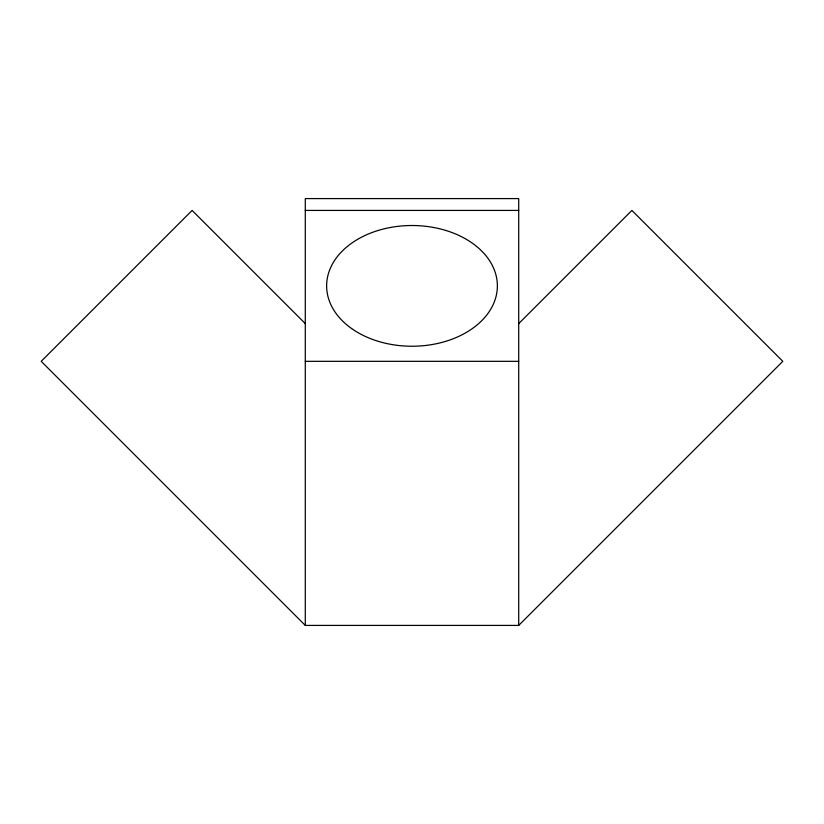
<?xml version="1.0" encoding="UTF-8"?>
<svg xmlns="http://www.w3.org/2000/svg" width="824" height="824" viewBox="0 0 824 824"><rect width="100%" height="100%" fill="white"/><g stroke="black" fill="none" stroke-linecap="round" stroke-linejoin="round"><path stroke-width="1.24" d="M518.708 323.595L631.895 210.419L782.8 361.324L518.708 625.416L305.292 625.416L41.2 361.324L192.105 210.419L305.292 323.595M305.292 210.419L518.708 210.419M305.292 361.324L518.708 361.324M518.708 625.416L518.708 198.584L305.292 198.584L305.292 625.416M351.632 328.56A85.366 60.368 0 0 0 494.462 301.491A85.366 60.368 0 0 0 389.906 227.568A85.366 60.368 0 0 0 351.632 328.56"/></g></svg>
